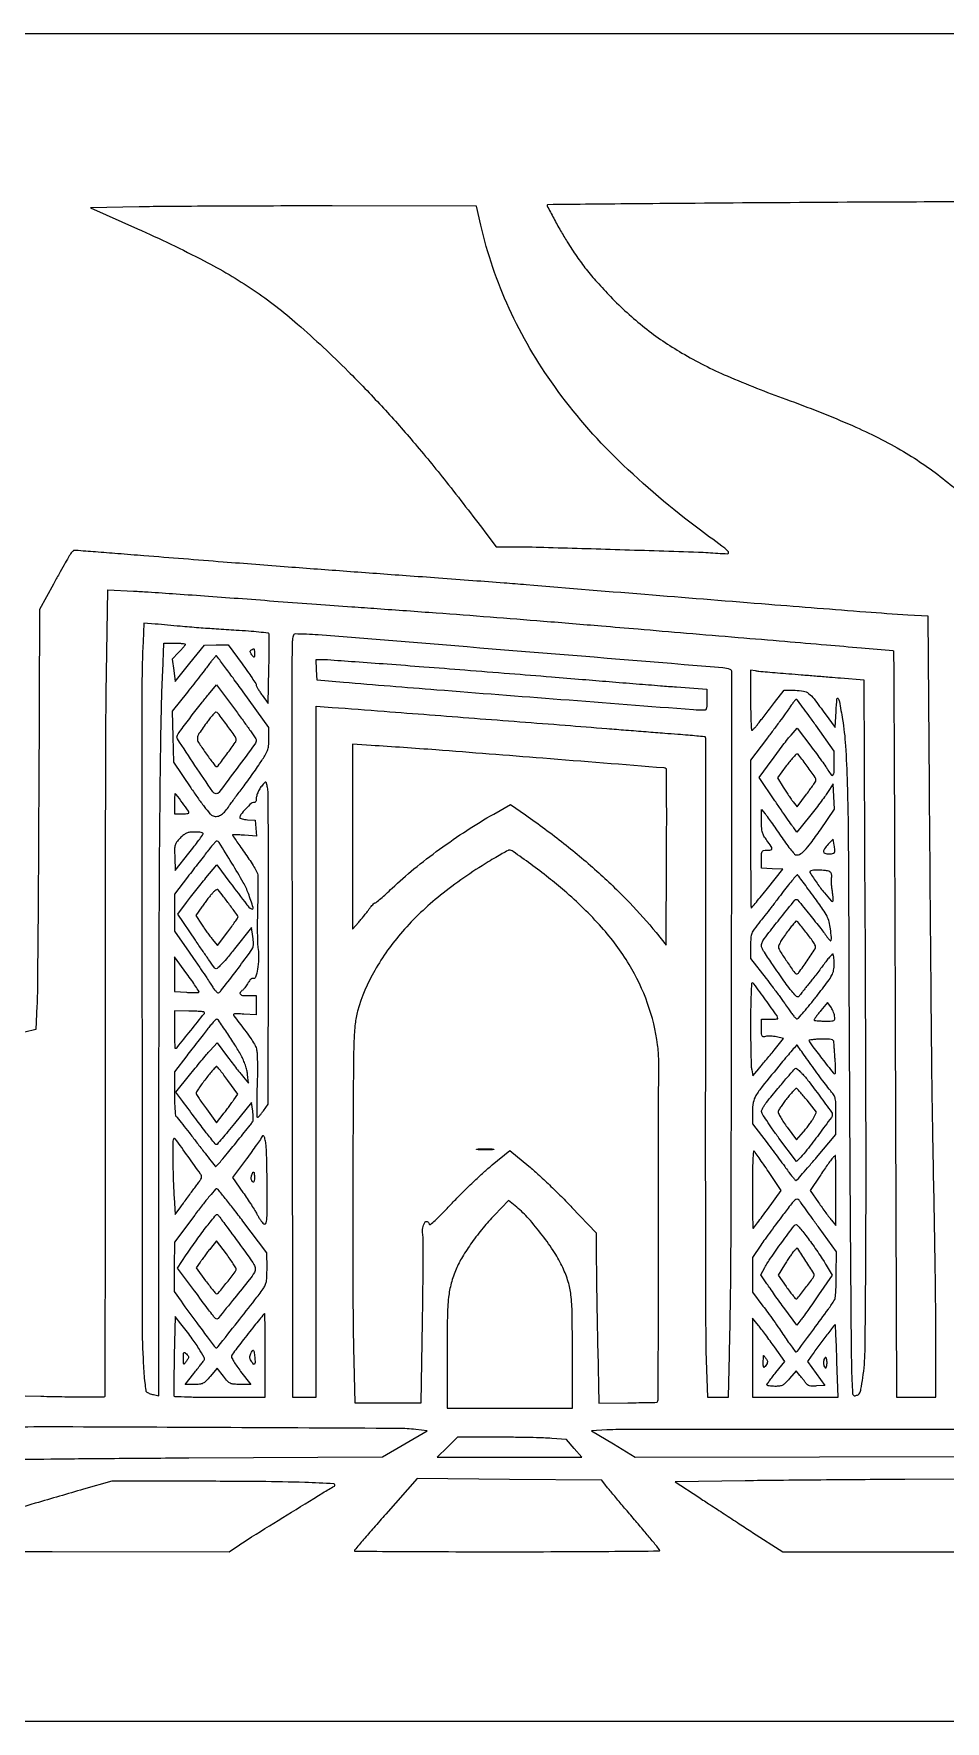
# Model space of a CAD drawing. Header units: millimetres. Extents: x 8 to 202, y 10 to 284.
# Drawn here: x 32.21 to 53.81, y 102 to 142 of the extents above; entities that cross this region are included whole.
import ezdxf

# ---------------------------------------------------------------- set-up
doc = ezdxf.new("R2010")
doc.units = ezdxf.units.MM
doc.layers.add('CUT', color=1, linetype='Continuous')
doc.layers.add('ENGRAVE', color=7, linetype='Continuous')

msp = doc.modelspace()

# ---------------------------------------------------------------- linework, layer by layer
at = {"layer": 'CUT'}
msp.add_lwpolyline([(7.5, 102), (77.5, 102), (77.5, 142), (7.5, 142)], close=True, dxfattribs=at)
at = {"layer": 'ENGRAVE'}
for points in [[(30.878, 109.736), (32.374, 109.704, 0.001436), (32.949, 109.693, 0.002343), (33.437, 109.688, 0.000306), (33.87, 109.686, 0.200178), (33.892, 109.695, 0.198347), (33.901, 109.717, 0.000012), (33.906, 111.935, 0.000462), (33.909, 114.385, 0.000278), (33.908, 117.291, -0.000387), (33.908, 120.336, -0.000455), (33.913, 123.221, -0.000399), (33.921, 125.658, -0.002825), (33.932, 126.841), (33.963, 128.818), (34.57, 128.789, -0.00451), (34.92, 128.769, -0.000786), (35.581, 128.724, -0.000854), (36.355, 128.669, -0.000766), (37.158, 128.61, 0.00029), (38.005, 128.546, 0.000237), (38.912, 128.479, 0.000239), (39.747, 128.418, 0.000627), (40.346, 128.375, -0.000755), (41.749, 128.274, -0.001), (43.026, 128.178, -0.001009), (44.293, 128.078, -0.000792), (45.666, 127.964, 0.000092), (46.531, 127.891, 0.00004), (47.681, 127.794, 0.00004), (48.903, 127.692, 0.000053), (50.013, 127.599, -0.000389), (50.995, 127.516, -0.000644), (51.824, 127.444, -0.000026), (52.573, 127.378, -0.176228), (52.584, 127.373, -0.197654), (52.589, 127.361, -0.000002), (52.602, 124.768, -0.000205), (52.614, 121.911, -0.000123), (52.627, 118.521), (52.658, 109.68), (53.125, 109.68), (53.592, 109.68), (53.592, 110.983, 0.00235), (53.589, 111.632, 0.000882), (53.578, 112.542, 0.000874), (53.563, 113.533, 0.001062), (53.546, 114.462, -0.001085), (53.516, 116.063, -0.001397), (53.495, 117.535, -0.000703), (53.475, 119.622, -0.000087), (53.438, 124.18), (53.407, 128.192), (52.929, 128.221, -0.003915), (51.929, 128.29, -0.000428), (49.631, 128.47, -0.000519), (46.876, 128.691, -0.000403), (43.878, 128.936, 0.001281), (43.358, 128.978, 0.000459), (42.617, 129.035, 0.000456), (41.804, 129.095, 0.00054), (41.035, 129.151, -0.000571), (39.63, 129.254, -0.00059), (38.241, 129.358, -0.000517), (36.7, 129.477, -0.000287), (34.82, 129.626, 0.000187), (34.201, 129.675, 0.0003), (33.674, 129.716, 0.000046), (33.206, 129.753, 0.019329), (33.173, 129.754, 0.155086), (33.154, 129.748, 0.03607), (33.127, 129.725, 0.033858), (33.098, 129.694, 0.027594), (33.071, 129.657, 0.012123), (33.032, 129.592, 0.000882), (32.93, 129.411, 0.001233), (32.809, 129.195, 0.000933), (32.677, 128.957), (32.343, 128.354), (32.327, 123.938, -0.000476), (32.319, 122.206, -0.000662), (32.308, 120.655, -0.000402), (32.296, 119.348, -0.008525), (32.286, 118.96), (32.261, 118.398), (31.738, 118.27)], [(54.406, 138.015, 0.000979), (51.488, 138.004, 0.000524), (47.885, 137.98, 0.00018), (46.546, 137.969, 0.000299), (45.417, 137.958, 0.000007), (44.394, 137.948, 0.132781), (44.384, 137.945, 0.398256), (44.377, 137.92, 0.001511), (44.533, 137.625, 0.007146), (44.695, 137.33, 0.009363), (44.853, 137.065, 0.012689), (45.078, 136.722, 0.016116), (45.303, 136.417, 0.015095), (45.56, 136.113, 0.009189), (45.88, 135.769, 0.033358), (46.688, 135.036, 0.035153), (47.572, 134.432, 0.03015), (48.645, 133.888, 0.015771), (50.038, 133.336, -0.015915), (51.614, 132.711, -0.030704), (52.823, 132.096, -0.035947), (53.814, 131.412, -0.034277), (54.714, 130.583, -0.055888)], [(7.799, 105.963, 0.000018), (16.731, 105.993, 0.000035), (25.605, 106.023, 0.092839)], [(31.276, 108.201, -0.000145), (32.612, 108.217, -0.000889), (34.12, 108.232, -0.000554), (35.888, 108.244), (40.475, 108.271), (41.005, 108.577), (41.534, 108.883), (41.263, 108.915, 0.027676), (40.854, 108.94, 0.000131), (36.614, 108.961, 0.000371), (32.641, 108.977, 0.008532), (31.505, 108.961, 0.004164)], [(57.957, 108.904, 0.000197), (53.42, 108.914, 0.000296), (50.612, 108.918, 0.000459), (48.186, 108.917, 0.000133), (46.076, 108.914, 0.014811), (45.795, 108.905), (45.429, 108.883), (45.946, 108.572), (46.463, 108.26), (50.835, 108.267), (55.208, 108.274)], [(30.765, 107.531, 0.000073), (28.529, 107.726, 0.000711)]]:
    msp.add_lwpolyline(points, format="xyb", dxfattribs=at)
for points in [[(34.711, 137.897), (33.555, 137.874), (34.666, 137.378, -0.014065), (36.245, 136.62, -0.029802), (37.412, 135.928, -0.030949), (38.461, 135.119, -0.016413), (39.66, 133.998, -0.009864), (40.451, 133.178, -0.010268), (41.197, 132.337, -0.009071), (41.984, 131.38, -0.005172), (42.902, 130.195), (43.172, 129.84), (43.568, 129.839, -0.006887), (44.298, 129.828, -0.000642), (46.099, 129.774, -0.000417), (47.961, 129.713, -0.012871), (48.423, 129.686, 0.020545), (48.653, 129.676, 0.619279), (48.673, 129.716, 0.070826), (48.586, 129.803, 0.001086), (48.014, 130.23, -0.032755), (46.066, 131.887, -0.044273), (44.556, 133.636, -0.048186), (43.475, 135.491, -0.052688), (42.807, 137.466), (42.706, 137.917), (39.286, 137.918, 0.000609), (37.892, 137.917, 0.000655), (36.531, 137.912, 0.000618), (35.363, 137.905, 0.003122)], [(34.799, 127.59, 0.012056), (34.774, 126.551, 0.000116), (34.775, 119.012, 0.000106), (34.779, 111.437, 0.013288), (34.805, 110.486, 0.005641), (34.821, 110.239, 0.008504), (34.841, 110.024, 0.004166), (34.863, 109.844, 0.166063), (34.88, 109.809, 0.079978), (34.904, 109.791, 0.022841), (34.947, 109.772, 0.022372), (34.997, 109.755, 0.022033), (35.049, 109.742), (35.177, 109.717), (35.177, 116.063, -0.000614), (35.182, 120.148, -0.001454), (35.198, 123.191, -0.001813), (35.225, 125.451, -0.00668), (35.266, 126.878), (35.295, 127.557), (35.548, 127.557, -0.011303), (35.645, 127.555, -0.018659), (35.727, 127.548, -0.013141), (35.791, 127.539, -0.364575), (35.802, 127.526, -0.164859), (35.795, 127.508, -0.008452), (35.755, 127.458, -0.012715), (35.705, 127.399, -0.008819), (35.644, 127.335), (35.487, 127.174), (35.526, 126.909), (35.565, 126.645), (35.909, 127.078), (36.254, 127.511), (36.534, 127.512), (36.814, 127.513), (37.148, 127.062, -0.004758), (37.276, 126.886, -0.007162), (37.383, 126.73, -0.003332), (37.472, 126.596, -0.145166), (37.482, 126.564, 0.119541), (37.488, 126.535, 0.011626), (37.523, 126.472, 0.014217), (37.568, 126.399, 0.010783), (37.622, 126.321), (37.762, 126.125), (37.783, 126.938, 0.002632), (37.79, 127.252, 0.004152), (37.792, 127.521, 0.001136), (37.791, 127.755, 0.155836), (37.783, 127.781, 0.213859), (37.76, 127.795, 0.001712), (37.546, 127.816, 0.005775), (37.298, 127.838, 0.003633), (37.007, 127.857, -0.001765), (36.533, 127.888, -0.00275), (36.125, 127.917, -0.002415), (35.681, 127.954, -0.001017), (35.085, 128.008), (34.821, 128.032)], [(38.337, 127.568, 0.00699), (38.329, 127.109, 0.00067), (38.327, 125.992, 0.000333), (38.328, 123.953, 0.000024), (38.334, 118.306), (38.343, 109.68), (38.623, 109.68), (38.903, 109.68), (38.903, 117.87), (38.903, 126.06), (39.28, 126.033, -0.000652), (40.513, 125.94, -0.000138), (42.659, 125.775, -0.00012), (44.805, 125.61, -0.000956), (45.795, 125.531, 0.000346), (46.245, 125.495, 0.000287), (46.724, 125.457, 0.00029), (47.163, 125.423, 0.000781), (47.475, 125.399, -0.002693), (47.716, 125.38, -0.004269), (47.922, 125.36, -0.001122), (48.101, 125.342, -0.170026), (48.12, 125.333, -0.199914), (48.128, 125.313, -0.000011), (48.13, 123.279, -0.000443), (48.131, 121.033, -0.000267), (48.128, 118.369, 0.000414), (48.126, 115.645, 0.000577), (48.129, 113.208, 0.000347), (48.135, 111.155, 0.007536), (48.146, 110.552), (48.176, 109.68), (48.424, 109.68), (48.672, 109.68), (48.698, 110.682, 0.005603), (48.735, 113.31, 0.000548), (48.749, 119.656, 0.000018), (48.756, 126.873, 0.315792), (48.714, 126.933, 0.066804), (48.543, 126.97, 0.000043), (43.663, 127.368, 0.000137), (38.951, 127.75, 0.020174), (38.403, 127.772, 0.219343), (38.376, 127.76, 0.098272), (38.356, 127.724, 0.054143), (38.343, 127.662, 0.016986)], [(36.362, 127.051, -0.003782), (36.28, 126.944, -0.001012), (36.149, 126.775, -0.001025), (36, 126.584, -0.001059), (35.851, 126.396), (35.492, 125.942), (35.508, 125.338), (35.525, 124.735), (35.932, 124.126, 0.007286), (36.096, 123.889, 0.01002), (36.25, 123.681, 0.007049), (36.384, 123.513, 0.109226), (36.442, 123.468, 0.127831), (36.536, 123.449, 0.107662), (36.634, 123.477, 0.083625), (36.731, 123.552, 0.047039), (36.822, 123.67, -0.01438), (36.863, 123.732, -0.003734), (36.934, 123.829, -0.003794), (37.015, 123.939, -0.003864), (37.098, 124.047, 0.006817), (37.193, 124.171, 0.003201), (37.312, 124.335, 0.003171), (37.435, 124.508, 0.004452), (37.542, 124.664, 0.007803), (37.687, 124.887, 0.048368), (37.748, 125.009, 0.068355), (37.775, 125.122, 0.024418), (37.782, 125.288), (37.782, 125.554), (37.169, 126.404, 0.001603), (36.932, 126.73, 0.002628), (36.729, 127.004, 0.000334), (36.548, 127.247, 0.246166), (36.534, 127.254, 0.205238), (36.521, 127.247, 0.004542), (36.474, 127.194, 0.009555), (36.421, 127.128, 0.00622)], [(37.438, 127.312, -0.00595), (37.438, 127.237, -0.270322), (37.43, 127.224, -0.364044), (37.417, 127.227, -0.008462), (37.378, 127.279, -0.029631), (37.351, 127.321, -0.105317), (37.341, 127.351, -0.166893), (37.347, 127.375, -0.1094), (37.367, 127.394, -0.021062), (37.413, 127.421, -0.347764), (37.429, 127.418, -0.174076), (37.437, 127.398, -0.006264)], [(41.457, 126.996, -0.000383), (42.429, 126.92, -0.000295), (43.488, 126.836, -0.000298), (44.479, 126.757, -0.000713), (45.214, 126.696, 0.000475), (45.844, 126.644, 0.00044), (46.491, 126.592, 0.000439), (47.066, 126.546, 0.001476), (47.443, 126.517), (48.165, 126.465), (48.165, 126.214, -0.013024), (48.162, 126.1, -0.039809), (48.152, 126.024, -0.066614), (48.135, 125.978, -0.280188), (48.111, 125.963, -0.019333), (47.842, 125.973, -0.000071), (44.703, 126.215, -0.000437), (41.761, 126.444, -0.001007), (39.549, 126.622), (38.925, 126.674), (38.912, 126.922), (38.899, 127.169), (39.054, 127.169, -0.017712), (39.169, 127.165, -0.000282), (39.824, 127.118, -0.000743), (40.584, 127.062, -0.000492)], [(49.198, 126.203, 0.00424), (49.201, 125.93, 0.007087), (49.208, 125.7, 0.002012), (49.218, 125.503, 0.413357), (49.231, 125.491, 0.184471), (49.249, 125.499, 0.010161), (49.294, 125.545, 0.014637), (49.346, 125.604, 0.010092), (49.401, 125.674, -0.001271), (49.47, 125.764, -0.000492), (49.566, 125.887, -0.000487), (49.669, 126.022, -0.000603), (49.766, 126.146), (49.993, 126.437), (50.256, 126.437, -0.044686), (50.45, 126.42, -0.122245), (50.575, 126.363, -0.063346), (50.702, 126.234, -0.006028), (50.968, 125.878), (51.202, 125.556), (51.224, 125.943, -0.006234), (51.245, 126.237, -0.682296), (51.272, 126.245, -0.123574), (51.305, 126.171, -0.002281), (51.377, 125.748, -0.02463), (51.448, 125.119, -0.009165), (51.489, 124.231, -0.005186), (51.514, 122.859, -0.001011), (51.526, 120.385, 0.000333), (51.532, 118.789, 0.000191), (51.542, 116.864, 0.000191), (51.552, 114.928, 0.000317), (51.563, 113.298, 0.000312), (51.582, 110.921, 0.005706), (51.597, 110.165, 0.009608), (51.617, 109.762, 0.444147), (51.675, 109.716, 0.075168), (51.749, 109.741, 0.175502), (51.788, 109.783, 0.059194), (51.814, 109.869, 0.00333), (51.859, 110.144, 0.035826), (51.911, 110.772, 0.001606), (51.93, 112.943, 0.001967), (51.935, 116.058, 0.000546), (51.917, 120.945), (51.891, 126.674), (51.331, 126.722, 0.000881), (51.069, 126.744, 0.000449), (50.739, 126.771, 0.000446), (50.4, 126.799, 0.00067), (50.103, 126.822, -0.00183), (49.839, 126.843, -0.00238), (49.597, 126.864, -0.001777), (49.394, 126.884, -0.021642), (49.317, 126.895), (49.198, 126.918)], [(37.482, 125.26, -0.159401), (37.45, 125.163, -0.001749), (37.029, 124.593, -0.001293), (36.598, 124.017, -0.242996), (36.534, 123.986, -0.241939), (36.45, 124.031, -0.002091), (36.031, 124.657, -0.00191), (35.616, 125.289, -0.285538), (35.614, 125.372, -0.027558), (35.694, 125.492, -0.00195), (35.936, 125.812, -0.002969), (36.182, 126.13, -0.00924), (36.353, 126.34), (36.544, 126.565), (37.013, 125.933, -0.002843), (37.192, 125.688, -0.004458), (37.344, 125.475, -0.001327), (37.473, 125.288, -0.152038)], [(50.103, 125.998, -0.007721), (50.021, 125.881, -0.002054), (49.886, 125.696, -0.002082), (49.731, 125.486, -0.002144), (49.575, 125.28), (49.198, 124.785), (49.198, 123.019, 0.000945), (49.2, 122.343, 0.0016), (49.204, 121.777, 0.000147), (49.209, 121.274, 0.665838), (49.216, 121.271, 0.024047), (49.229, 121.286, 0.000163), (49.336, 121.417, 0.000641), (49.458, 121.567, 0.000409), (49.6, 121.742), (49.966, 122.194), (49.711, 122.207), (49.457, 122.219), (49.457, 122.433, -0.009918), (49.46, 122.569, -0.126923), (49.474, 122.618, -0.221629), (49.508, 122.64, -0.03845), (49.586, 122.646, 0.041292), (49.681, 122.654, 0.368104), (49.706, 122.684, 0.152654), (49.688, 122.738, 0.009168), (49.585, 122.88, -0.028163), (49.516, 122.983, -0.0654), (49.479, 123.069, -0.054495), (49.462, 123.17, -0.014878), (49.458, 123.332), (49.459, 123.615), (49.545, 123.508, -0.01263), (49.594, 123.443, -0.001888), (49.689, 123.309, -0.002122), (49.801, 123.15, -0.001828), (49.916, 122.982, 0.006771), (50.03, 122.82, 0.009674), (50.136, 122.68, 0.006068), (50.228, 122.566, 0.129394), (50.262, 122.541, 0.224351), (50.357, 122.548, 0.067869), (50.473, 122.637, 0.036916), (50.627, 122.817, 0.009125), (50.852, 123.133), (51.184, 123.62), (51.171, 123.919), (51.158, 124.218), (51.025, 124.016, -0.011883), (50.954, 123.913, -0.003811), (50.843, 123.765, -0.0038), (50.718, 123.601, -0.004241), (50.594, 123.445), (50.297, 123.077), (50.222, 123.174, -0.012546), (50.175, 123.238, -0.001074), (50.06, 123.403, -0.001419), (49.923, 123.602, -0.001099), (49.775, 123.819), (49.404, 124.367), (49.708, 124.788, -0.00326), (49.835, 124.962, -0.003194), (49.965, 125.135, -0.003144), (50.082, 125.285, -0.012058), (50.157, 125.376), (50.301, 125.543), (50.628, 125.112, -0.002974), (50.758, 124.937, -0.003395), (50.882, 124.767, -0.003074), (50.984, 124.623, -0.01914), (51.033, 124.546, 0.028158), (51.11, 124.431, 0.466084), (51.151, 124.429, 0.179981), (51.176, 124.49, 0.009635), (51.18, 124.703), (51.18, 124.994), (50.745, 125.608, 0.002827), (50.576, 125.843, 0.004564), (50.429, 126.041, 0.001022), (50.299, 126.213, 0.234987), (50.282, 126.221, 0.219799), (50.265, 126.214, 0.006793), (50.218, 126.156, 0.012156), (50.163, 126.084, 0.007977)], [(36.327, 125.694, 0.007724), (36.125, 125.411, 0.135995), (36.088, 125.305, 0.159823), (36.115, 125.202, 0.011781), (36.28, 124.958, 0.004386), (36.37, 124.832, 0.006919), (36.451, 124.726, 0.002398), (36.522, 124.636, 0.217252), (36.536, 124.629, 0.246803), (36.58, 124.649, 0.002563), (36.787, 124.927, 0.003477), (36.986, 125.201, 0.156749), (37.008, 125.268, 0.156162), (36.984, 125.341, 0.004191), (36.784, 125.617, 0.003198), (36.575, 125.895, 0.234565), (36.526, 125.92, 0.207548), (36.507, 125.912, 0.007731), (36.454, 125.854, 0.012876), (36.393, 125.781, 0.008572)], [(39.766, 122.965), (39.768, 120.772), (39.917, 120.945, 0.006717), (39.981, 121.021, 0.004855), (40.051, 121.107, 0.004904), (40.116, 121.191, 0.010628), (40.163, 121.257, -0.016669), (40.203, 121.31, -0.022801), (40.243, 121.355, -0.020613), (40.278, 121.389, -0.181177), (40.297, 121.397, 0.174439), (40.322, 121.406, 0.002961), (40.432, 121.499, 0.007184), (40.559, 121.612, 0.00467), (40.703, 121.746, -0.018387), (41.221, 122.202, -0.013412), (41.828, 122.67, -0.013171), (42.474, 123.116, -0.015292), (43.112, 123.505), (43.509, 123.731), (43.866, 123.482, -0.014551), (44.774, 122.807, -0.016437), (45.604, 122.107, -0.017409), (46.338, 121.397, -0.022428), (46.958, 120.693), (47.195, 120.398), (47.207, 122.477, 0.000801), (47.21, 123.275, 0.001318), (47.209, 123.95, 0.000099), (47.207, 124.555, 0.198006), (47.2, 124.573, 0.178287), (47.149, 124.597, 0.000036), (44.274, 124.826, 0.000828), (41.739, 125.024, 0.003426), (40.206, 125.13), (39.765, 125.158)], [(50.046, 124.644), (49.838, 124.363), (49.974, 124.14, 0.006667), (50.033, 124.046, 0.005506), (50.098, 123.947, 0.005564), (50.161, 123.857, 0.014798), (50.208, 123.795), (50.305, 123.673), (50.527, 123.973, 0.004552), (50.612, 124.09, 0.006883), (50.684, 124.193, 0.003087), (50.743, 124.282, 0.145984), (50.749, 124.303, 0.153879), (50.727, 124.373, 0.004218), (50.539, 124.637, 0.003147), (50.343, 124.903, 0.239406), (50.297, 124.926, 0.202449), (50.272, 124.915, 0.008657), (50.205, 124.843, 0.013648), (50.129, 124.752, 0.009175)], [(37.648, 124.212, 0.033077), (37.579, 124.122, 0.037745), (37.527, 124.027, 0.041256), (37.493, 123.935, 0.067631), (37.482, 123.853, -0.055611), (37.477, 123.817, -0.109144), (37.465, 123.791, -0.146144), (37.446, 123.777, -0.135837), (37.421, 123.775, 0.247503), (37.363, 123.758, 0.016221), (37.236, 123.629, 0.018665), (37.119, 123.492, 0.168451), (37.094, 123.418, 0.310802), (37.104, 123.404, 0.027364), (37.148, 123.39, 0.028243), (37.207, 123.378, 0.017715), (37.277, 123.37), (37.46, 123.357), (37.474, 123.168), (37.487, 122.979), (37.204, 123.001, 0.006153), (37.096, 123.009, 0.010314), (37.005, 123.012, 0.004227), (36.928, 123.012, 0.413431), (36.922, 123.005, 0.150537), (36.926, 122.992, 0.00078), (37.004, 122.877, 0.00337), (37.094, 122.747, 0.002119), (37.202, 122.596, -0.007957), (37.311, 122.438, -0.009801), (37.408, 122.288, -0.008398), (37.484, 122.159, -0.068158), (37.51, 122.096, -0.056407), (37.52, 122.022, -0.003795), (37.523, 121.808, -0.005417), (37.521, 121.553, -0.00403), (37.514, 121.271, 0.005367), (37.508, 120.979, 0.005624), (37.508, 120.691, 0.005411), (37.514, 120.442, 0.024785), (37.526, 120.298, -0.039842), (37.538, 120.066, -0.035611), (37.514, 119.826, -0.035014), (37.468, 119.636, -0.431014), (37.407, 119.607, 0.200255), (37.382, 119.606, 0.07061), (37.351, 119.586, 0.056352), (37.319, 119.552, 0.040584), (37.291, 119.508, -0.021712), (37.262, 119.458, -0.017565), (37.227, 119.406, -0.017912), (37.192, 119.361, -0.04305), (37.161, 119.332, 0.059603), (37.103, 119.271, 0.366501), (37.106, 119.231, 0.181495), (37.158, 119.206, 0.021849), (37.288, 119.2), (37.482, 119.2), (37.482, 118.972), (37.482, 118.744), (37.192, 118.762, 0.005727), (37.033, 118.77, 0.051971), (36.964, 118.766, 0.272047), (36.944, 118.749, 0.256747), (36.948, 118.721, -0.002837), (37.205, 118.389, -0.012198), (37.352, 118.187, -0.020002), (37.441, 118.046, -0.058717), (37.486, 117.942, -0.060366), (37.502, 117.846, -0.007356), (37.509, 117.633, -0.008133), (37.51, 117.367, -0.005176), (37.502, 117.057, 0.004392), (37.495, 116.772, 0.007338), (37.494, 116.532, 0.002154), (37.498, 116.327, 0.410556), (37.511, 116.314, 0.193426), (37.53, 116.322, 0.016288), (37.568, 116.361, 0.019771), (37.61, 116.412, 0.013953), (37.654, 116.473), (37.762, 116.631), (37.773, 120.299, 0.000867), (37.775, 121.717, 0.001354), (37.771, 122.938, 0.000355), (37.764, 124.004, 0.04946), (37.751, 124.13, 0.007489), (37.728, 124.231, 0.167244), (37.712, 124.256, 0.368824), (37.691, 124.256, 0.028095)], [(35.543, 123.745), (35.543, 123.508), (35.715, 123.508, 0.014472), (35.781, 123.51, 0.023735), (35.837, 123.515, 0.02039), (35.879, 123.524, 0.347125), (35.888, 123.534, 0.156394), (35.875, 123.575, 0.002584), (35.733, 123.77, 0.001927), (35.588, 123.968, 0.237364), (35.561, 123.982, 0.386082), (35.554, 123.975, 0.005428), (35.548, 123.912, 0.011749), (35.544, 123.835, 0.007072)], [(36.34, 122.637, 0.00109), (36.253, 122.525, 0.000372), (36.127, 122.362, 0.00037), (35.988, 122.181, 0.000427), (35.855, 122.009), (35.543, 121.601), (35.543, 121.163), (35.543, 120.725), (35.891, 120.232, -0.002851), (36.035, 120.025, -0.002647), (36.181, 119.811, -0.002639), (36.308, 119.62, -0.008913), (36.388, 119.493, 0.017031), (36.451, 119.397, 0.029709), (36.51, 119.323, 0.03125), (36.56, 119.274, 0.286113), (36.59, 119.269, 0.128957), (36.643, 119.31, 0.000962), (36.981, 119.752, 0.002806), (37.292, 120.164, 0.032685), (37.402, 120.333, 0.10785), (37.412, 120.368, 0.019181), (37.415, 120.436, 0.019956), (37.412, 120.517, 0.016823), (37.403, 120.603), (37.372, 120.815), (36.968, 120.309, -0.005372), (36.774, 120.071, -0.02044), (36.645, 119.928, -0.026607), (36.554, 119.846, -0.359405), (36.513, 119.846, -0.063828), (36.48, 119.881, -0.001616), (36.353, 120.059, -0.003431), (36.206, 120.27, -0.002331), (36.041, 120.511), (35.621, 121.134), (35.827, 121.405, -0.003219), (35.925, 121.532, -0.001652), (36.048, 121.689, -0.001642), (36.177, 121.85, -0.002476), (36.289, 121.989), (36.545, 122.301), (36.86, 121.881, 0.002583), (37.259, 121.356, 0.094901), (37.371, 121.256, 0.687297), (37.409, 121.286, 0.012823), (37.296, 121.621, 0.041846), (37.176, 121.879, 0.007421), (36.906, 122.338, 0.002355), (36.604, 122.827, 0.276442), (36.54, 122.86, 0.189659), (36.524, 122.852, 0.00567), (36.47, 122.794, 0.010539), (36.408, 122.722, 0.006995)], [(35.679, 122.933, 0.027829), (35.596, 122.838, 0.096934), (35.56, 122.766, 0.068796), (35.548, 122.673, 0.00958), (35.552, 122.478), (35.565, 122.167), (35.887, 122.578, 0.002775), (36.012, 122.739, 0.004098), (36.12, 122.881, 0.001921), (36.21, 123.004, 0.077299), (36.225, 123.033, 0.381018), (36.217, 123.051, 0.054116), (36.177, 123.065, 0.037546), (36.113, 123.074, 0.017512), (36.029, 123.077, 0.024118), (35.909, 123.071, 0.073625), (35.831, 123.052, 0.075972), (35.763, 123.011, 0.026829)], [(51.04, 122.787, 0.027427), (50.949, 122.681, 0.173886), (50.928, 122.614, 0.31994), (50.959, 122.573, 0.074133), (51.048, 122.56, 0.038186), (51.142, 122.567, 0.214424), (51.184, 122.594, 0.165162), (51.197, 122.648, 0.021069), (51.182, 122.768), (51.158, 122.911)], [(42.981, 122.37, 0.032377), (41.847, 121.578, 0.044325), (40.948, 120.717, 0.049436), (40.292, 119.799, 0.061631), (39.886, 118.834, 0.042104), (39.827, 118.531, 0.018707), (39.799, 118.126, 0.006377), (39.785, 117.398, 0.000431), (39.773, 115.323, 0.001019), (39.769, 114.015, 0.001011), (39.771, 112.704, 0.000991), (39.777, 111.557, 0.003942), (39.788, 110.854), (39.818, 109.551), (40.604, 109.551), (41.391, 109.551), (41.423, 111.469, 0.001347), (41.434, 112.216, 0.001998), (41.439, 112.87, 0.000877), (41.439, 113.429, 0.040184), (41.43, 113.543, -0.077866), (41.429, 113.695, -0.101475), (41.477, 113.825, -0.367463), (41.535, 113.844, -0.251279), (41.581, 113.787, 0.560154), (41.609, 113.777, 0.017598), (41.722, 113.872, 0.015436), (41.885, 114.03, 0.00464), (42.124, 114.279, -0.00772), (42.358, 114.52, -0.005786), (42.622, 114.778, -0.005851), (42.876, 115.015, -0.013319), (43.075, 115.186), (43.496, 115.531), (43.946, 115.154, -0.01148), (44.159, 114.968, -0.005068), (44.432, 114.712, -0.005012), (44.715, 114.435, -0.006718), (44.966, 114.178), (45.537, 113.578), (45.543, 112.825, 0.001439), (45.547, 112.449, 0.000538), (45.555, 111.921, 0.000533), (45.565, 111.346, 0.000646), (45.575, 110.807), (45.602, 109.542), (46.289, 109.548, 0.001188), (46.553, 109.552, 0.001948), (46.777, 109.555, 0.000204), (46.977, 109.56, 0.212343), (46.984, 109.564, 0.179371), (47.011, 109.634, 0.000031), (47.016, 113.718, 0.00015), (47.021, 117.665, 0.033475), (46.996, 118.037, 0.052566), (46.758, 119.016, 0.050416), (46.32, 119.939, 0.046204), (45.666, 120.822, 0.032898), (44.786, 121.685, 0.010888), (44.411, 121.994, 0.00822), (43.987, 122.316, 0.003228), (43.574, 122.615, 0.156405), (43.478, 122.646, 0.125336), (43.45, 122.639, 0.002337), (43.315, 122.565, 0.005573), (43.159, 122.476, 0.00368)], [(49.974, 121.668, -0.002304), (49.837, 121.486, -0.001735), (49.684, 121.286, -0.001754), (49.539, 121.1, -0.00405), (49.429, 120.961, 0.009414), (49.284, 120.775, 0.066696), (49.228, 120.675, 0.078565), (49.204, 120.57, 0.015653), (49.198, 120.378), (49.198, 120.08), (49.566, 119.607, -0.003813), (49.718, 119.409, -0.003481), (49.873, 119.201, -0.003481), (50.008, 119.014, -0.011301), (50.094, 118.887, 0.015453), (50.159, 118.793, 0.023141), (50.222, 118.715, 0.019765), (50.277, 118.658, 0.250383), (50.305, 118.65, 0.159616), (50.336, 118.669, 0.003032), (50.462, 118.814, 0.007046), (50.606, 118.987, 0.00462), (50.768, 119.191, 0.003532), (51.032, 119.535, 0.038293), (51.126, 119.682, 0.081515), (51.167, 119.8, 0.042314), (51.18, 119.955, 0.0129), (51.178, 120.046, 0.021466), (51.171, 120.121, 0.017116), (51.16, 120.179, 0.370267), (51.148, 120.189, 0.199276), (51.129, 120.18, 0.005782), (51.068, 120.111, 0.010814), (50.998, 120.025, 0.007139), (50.922, 119.924, -0.003052), (50.837, 119.811, -0.002318), (50.743, 119.688, -0.002343), (50.653, 119.573, -0.005472), (50.585, 119.488, 0.002872), (50.526, 119.415, 0.002624), (50.466, 119.34, 0.002623), (50.412, 119.271, 0.008548), (50.378, 119.225, -0.044395), (50.335, 119.175, -0.292116), (50.304, 119.169, -0.122917), (50.268, 119.194, -0.006722), (50.176, 119.302, -0.013415), (50.104, 119.395, -0.003188), (49.988, 119.554, -0.003277), (49.857, 119.739, -0.00323), (49.728, 119.926, -0.0031), (49.525, 120.228, -0.047675), (49.466, 120.339, -0.146811), (49.458, 120.414, -0.097266), (49.491, 120.495, -0.021534), (49.632, 120.693, -0.003559), (49.922, 121.059, -0.00069), (50.247, 121.462, -0.208291), (50.283, 121.481, -0.243084), (50.314, 121.468, -0.000696), (50.602, 121.115, -0.004294), (50.863, 120.79, -0.013892), (51.028, 120.568, 0.050759), (51.082, 120.505, 0.55633), (51.108, 120.512, 0.098685), (51.115, 120.58, 0.00616), (51.093, 120.781, 0.032957), (51.061, 120.949, 0.055773), (51.01, 121.083, 0.033518), (50.915, 121.242, 0.005453), (50.705, 121.535, 0.000623), (50.566, 121.724, 0.000931), (50.445, 121.889, 0.000382), (50.34, 122.03, 0.020204), (50.319, 122.056, 0.442127), (50.297, 122.056, 0.007357), (50.205, 121.956, 0.013547), (50.097, 121.827, 0.007942)], [(50.605, 122.118, 0.015272), (50.773, 121.864, 0.017878), (50.948, 121.633, 0.010491), (51.108, 121.445, 0.438309), (51.155, 121.445, 0.209251), (51.16, 121.459, 0.005856), (51.155, 121.526, 0.011045), (51.147, 121.606, 0.007251), (51.133, 121.698, -0.014291), (51.121, 121.795, -0.015594), (51.114, 121.89, -0.015196), (51.113, 121.97, -0.071104), (51.121, 122.016, 0.16607), (51.119, 122.086, 0.193752), (51.074, 122.136, 0.090817), (50.974, 122.164, 0.021746), (50.801, 122.172, 0.010487), (50.689, 122.17, 0.056693), (50.629, 122.16, 0.186051), (50.605, 122.143, 0.287966)], [(36.441, 121.623, 0.014246), (36.39, 121.564, 0.005825), (36.322, 121.48, 0.005757), (36.253, 121.388, 0.007328), (36.19, 121.302), (36.048, 121.1), (36.184, 120.893, 0.007524), (36.244, 120.803, 0.0053), (36.315, 120.704, 0.00535), (36.385, 120.61, 0.011189), (36.442, 120.539), (36.564, 120.392), (36.808, 120.715, 0.004082), (36.901, 120.841, 0.006242), (36.979, 120.952, 0.002536), (37.045, 121.048, 0.14954), (37.051, 121.068, 0.15925), (37.041, 121.097, 0.000963), (36.873, 121.326, 0.004487), (36.71, 121.543, 0.009266), (36.577, 121.71, 0.319181), (36.56, 121.714, 0.052199), (36.526, 121.698, 0.041195), (36.485, 121.667, 0.024581)], [(50.046, 120.681, 0.012702), (49.957, 120.555, 0.027979), (49.898, 120.453, 0.034367), (49.864, 120.375, 0.174252), (49.864, 120.328, 0.055501), (49.92, 120.217, 0.006291), (50.075, 119.984, 0.002412), (50.246, 119.738, 0.235274), (50.282, 119.718, 0.251321), (50.344, 119.748, 0.005592), (50.539, 120.027, 0.005723), (50.728, 120.31, 0.240312), (50.735, 120.381, 0.067482), (50.682, 120.478, 0.005755), (50.509, 120.707, 0.002391), (50.321, 120.948, 0.24545), (50.283, 120.964, 0.201614), (50.265, 120.956, 0.004288), (50.201, 120.88, 0.00921), (50.128, 120.789, 0.005994)], [(35.543, 119.707), (35.543, 119.294), (35.827, 119.279, 0.007285), (35.937, 119.275, 0.011377), (36.032, 119.275, 0.005669), (36.111, 119.278, 0.250882), (36.124, 119.286, 0.287278), (36.124, 119.302, 0.002099), (36.046, 119.421, 0.006968), (35.953, 119.557, 0.004307), (35.84, 119.714), (35.543, 120.12)], [(49.198, 118.538, 0.00261), (49.2, 118.159, 0.003564), (49.206, 117.817, 0.002345), (49.215, 117.531, 0.040853), (49.226, 117.438), (49.253, 117.302), (49.392, 117.465, 0.003563), (49.461, 117.547, 0.001333), (49.556, 117.662, 0.001321), (49.659, 117.788, 0.001602), (49.755, 117.907), (49.979, 118.187), (49.815, 118.221, 0.022492), (49.745, 118.233, 0.019249), (49.671, 118.239, 0.019686), (49.602, 118.239, 0.051113), (49.554, 118.232, -0.06867), (49.499, 118.226, -0.274919), (49.471, 118.243, -0.108894), (49.459, 118.291, -0.008363), (49.457, 118.424), (49.457, 118.64), (49.651, 118.64, 0.008273), (49.725, 118.641, 0.013723), (49.788, 118.645, 0.007334), (49.839, 118.65, 0.380255), (49.845, 118.657, 0.15524), (49.825, 118.718, 0.001515), (49.555, 119.097, 0.001101), (49.278, 119.482, 0.240558), (49.239, 119.502, 0.399264), (49.221, 119.485, 0.002299), (49.21, 119.235, 0.007101), (49.201, 118.929, 0.003428)], [(35.543, 118.395, 0.003843), (35.544, 118.224, 0.006403), (35.548, 118.081, 0.001642), (35.554, 117.958, 0.400353), (35.561, 117.951, 0.225779), (35.605, 117.972, 0.001066), (35.929, 118.371, 0.000841), (36.253, 118.776, 0.382221), (36.252, 118.807, 0.175674), (36.232, 118.816, 0.004394), (36.135, 118.824, 0.008927), (36.019, 118.831, 0.005902), (35.886, 118.834), (35.543, 118.838)], [(50.864, 118.845, 0.006616), (50.803, 118.769, 0.009699), (50.752, 118.701, 0.005578), (50.712, 118.643, 0.150855), (50.706, 118.625, 0.369268), (50.716, 118.614, 0.011317), (50.78, 118.605, 0.017229), (50.861, 118.599, 0.01042), (50.957, 118.597, 0.006286), (51.123, 118.599, 0.112787), (51.174, 118.612, 0.269733), (51.194, 118.644, 0.047104), (51.191, 118.717, 0.039953), (51.178, 118.77, 0.023839), (51.156, 118.831, 0.023773), (51.128, 118.89, 0.037613), (51.097, 118.937), (51.021, 119.037)], [(36.318, 118.394, 0.001132), (36.224, 118.273, 0.000464), (36.096, 118.109, 0.000459), (35.959, 117.932, 0.000588), (35.834, 117.769), (35.543, 117.391), (35.543, 116.876, 0.007293), (35.546, 116.677, 0.01128), (35.555, 116.506, 0.005757), (35.567, 116.363, 0.234119), (35.583, 116.337, -0.086029), (35.609, 116.314, -0.001213), (35.74, 116.149, -0.003338), (35.891, 115.956, -0.002188), (36.062, 115.732, 0.001975), (36.232, 115.509, 0.003216), (36.378, 115.321, 0.000521), (36.508, 115.157, 0.229126), (36.52, 115.151, 0.194414), (36.532, 115.155, 0.006521), (36.568, 115.191, 0.011484), (36.609, 115.235, 0.007651), (36.655, 115.288, 0.004477), (36.8, 115.463, 0.000833), (37.062, 115.787, 0.00039), (37.338, 116.129, 0.015492), (37.396, 116.206, 0.132212), (37.406, 116.235, 0.018159), (37.41, 116.298, 0.019809), (37.408, 116.375, 0.015578), (37.4, 116.458), (37.374, 116.667), (36.966, 116.168, -0.001683), (36.809, 115.976, -0.002745), (36.674, 115.815, -0.000392), (36.553, 115.672, -0.220244), (36.543, 115.668, -0.229173), (36.508, 115.685, -0.001613), (36.299, 115.951, -0.005379), (36.05, 116.276, -0.002723), (35.745, 116.69), (35.58, 116.915), (35.901, 117.315, -0.002474), (36.036, 117.481, -0.00228), (36.177, 117.651, -0.002275), (36.304, 117.801, -0.007556), (36.389, 117.898), (36.555, 118.081), (36.805, 117.747, 0.002529), (36.91, 117.608, 0.00241), (37.018, 117.468, 0.002389), (37.114, 117.346, 0.008575), (37.177, 117.269), (37.299, 117.126), (37.278, 117.334, 0.037651), (37.261, 117.431, 0.019167), (37.225, 117.55, 0.018811), (37.178, 117.672, 0.0249), (37.126, 117.778, 0.014153), (36.976, 118.034, 0.008574), (36.784, 118.328, 0.002503), (36.585, 118.618, 0.246217), (36.543, 118.64, 0.204342), (36.524, 118.632, 0.006104), (36.464, 118.568, 0.011227), (36.394, 118.488, 0.007406)], [(49.924, 117.596, 0.002656), (49.474, 117.044, 0.035913), (49.325, 116.831, 0.08721), (49.263, 116.665, 0.047867), (49.243, 116.448), (49.244, 116.163), (49.588, 115.711, -0.001201), (49.731, 115.521, -0.001104), (49.878, 115.325, -0.001102), (50.008, 115.15, -0.003643), (50.093, 115.034, 0.008942), (50.156, 114.949, 0.014207), (50.214, 114.878, 0.008064), (50.264, 114.823, 0.297641), (50.28, 114.819, 0.12834), (50.297, 114.83, 0.000677), (50.433, 114.983, 0.00293), (50.586, 115.159, 0.001847), (50.764, 115.366), (51.222, 115.905), (51.223, 116.355, 0.005334), (51.22, 116.625, 0.040165), (51.207, 116.752, 0.08098), (51.177, 116.836, 0.061986), (51.12, 116.915, -0.023318), (51.061, 116.984, -0.003058), (50.944, 117.138, -0.003549), (50.807, 117.322, -0.002965), (50.664, 117.52, 0.000309), (50.527, 117.711, 0.000497), (50.411, 117.873, 0.000077), (50.307, 118.017, 0.031672), (50.299, 118.027, 0.444097), (50.291, 118.027, 0.000721), (50.185, 117.905, 0.004215), (50.065, 117.765, 0.002514)], [(50.584, 118.132, 0.063361), (50.643, 118.03, 0.00287), (50.891, 117.707, 0.001061), (51.158, 117.366, 0.226051), (51.194, 117.348, 0.390716), (51.208, 117.36, 0.014262), (51.213, 117.433, 0.019378), (51.213, 117.527, 0.011527), (51.206, 117.638, -0.002304), (51.196, 117.758, -0.002301), (51.188, 117.879, -0.00225), (51.181, 117.984, -0.009094), (51.179, 118.048, 0.065261), (51.168, 118.118, 0.234187), (51.138, 118.151, 0.087292), (51.073, 118.164, 0.005321), (50.873, 118.166, 0.010611), (50.758, 118.164, 0.018867), (50.663, 118.156, 0.014868), (50.591, 118.145, 0.480142)], [(36.286, 117.228, 0.007637), (36.2, 117.114, 0.010907), (36.126, 117.01, 0.007072), (36.069, 116.921, 0.141291), (36.06, 116.89, 0.136662), (36.069, 116.859, 0.005738), (36.13, 116.759, 0.009535), (36.208, 116.642, 0.006598), (36.3, 116.513), (36.54, 116.184), (36.7, 116.389, 0.002846), (36.768, 116.477, 0.002265), (36.841, 116.573, 0.002289), (36.908, 116.663, 0.005754), (36.955, 116.729), (37.05, 116.864), (36.81, 117.192, 0.00563), (36.717, 117.318, 0.008825), (36.633, 117.423, 0.003667), (36.56, 117.511, 0.231592), (36.542, 117.519, 0.200264), (36.524, 117.51, 0.003927), (36.454, 117.433, 0.008763), (36.375, 117.339, 0.005687)], [(50.413, 117.358, -0.024327), (50.576, 117.167, -0.005221), (50.839, 116.819, -0.001561), (51.117, 116.439, -0.161924), (51.136, 116.378, -0.156576), (51.115, 116.315, -0.001469), (50.816, 115.911, -0.004487), (50.535, 115.541, -0.031509), (50.386, 115.371), (50.284, 115.269), (49.871, 115.824, -0.00568), (49.713, 116.041, -0.008358), (49.58, 116.237, -0.00453), (49.472, 116.403, -0.138413), (49.458, 116.451, -0.101767), (49.465, 116.488, -0.025416), (49.492, 116.544, -0.024911), (49.529, 116.606, -0.022771), (49.574, 116.666, -0.002357), (49.848, 117, -0.004948), (50.065, 117.256, -0.001478), (50.246, 117.464, -0.216404), (50.274, 117.477, -0.164674), (50.29, 117.471, -0.012859), (50.327, 117.442, -0.016447), (50.369, 117.404, -0.011803)], [(50.06, 116.763, 0.011527), (49.985, 116.667, 0.014301), (49.92, 116.574, 0.012631), (49.87, 116.494, 0.096462), (49.855, 116.452, 0.151935), (49.862, 116.408, 0.014873), (49.913, 116.312, 0.017745), (49.982, 116.199, 0.013145), (50.066, 116.079), (50.288, 115.779), (50.452, 115.969, 0.011474), (50.52, 116.052, 0.009315), (50.589, 116.144, 0.009436), (50.65, 116.231, 0.02403), (50.69, 116.296), (50.764, 116.434), (50.537, 116.719, 0.006088), (50.449, 116.827, 0.009479), (50.369, 116.919, 0.004239), (50.3, 116.994, 0.226891), (50.282, 117.001, 0.183889), (50.265, 116.993, 0.004878), (50.205, 116.93, 0.0096), (50.136, 116.853, 0.006348)], [(35.528, 115.811, 0.198452), (35.505, 115.754, 0.002044), (35.506, 115.314, 0.006985), (35.515, 114.854, 0.00818), (35.537, 114.418), (35.565, 114.009), (35.694, 114.194, -0.003931), (35.756, 114.282, -0.001812), (35.839, 114.395, -0.001794), (35.927, 114.514, -0.002488), (36.006, 114.619, 0.005629), (36.076, 114.713, 0.008344), (36.135, 114.798, 0.00438), (36.183, 114.87, 0.14532), (36.189, 114.89, 0.154696), (36.164, 114.969, 0.002144), (35.869, 115.384, 0.001304), (35.563, 115.808, 0.461191)], [(37.599, 115.829, -0.059894), (37.58, 115.792, -0.002048), (37.487, 115.66, -0.003822), (37.376, 115.505, -0.002655), (37.248, 115.331), (36.919, 114.888), (37.168, 114.535, -0.00533), (37.269, 114.388, -0.005279), (37.368, 114.238, -0.005189), (37.451, 114.105, -0.020331), (37.499, 114.021, 0.018508), (37.536, 113.954, 0.015591), (37.58, 113.886, 0.015874), (37.624, 113.827, 0.0414), (37.66, 113.788, 0.401123), (37.703, 113.789, 0.17224), (37.729, 113.846, 0.023278), (37.739, 114.028, 0.001275), (37.74, 114.6, 0.00284), (37.738, 114.953, 0.003479), (37.732, 115.282, 0.002905), (37.723, 115.56, 0.024836), (37.713, 115.683, 0.020115), (37.69, 115.809, 0.112095), (37.661, 115.87, 0.429244), (37.63, 115.873, 0.123158)], [(43.092, 115.55, -0.014123), (43.009, 115.545, -0.008335), (42.909, 115.543, -0.008335), (42.81, 115.545, -0.014123), (42.726, 115.55, -0.084525), (42.703, 115.556, -0.76997), (42.704, 115.562, -0.018707), (42.778, 115.566, -0.003751), (42.909, 115.566, -0.003751), (43.04, 115.566, -0.018707), (43.114, 115.562, -0.76997), (43.115, 115.556, -0.084525)], [(49.242, 114.621, 0.00164), (49.243, 114.262, 0.002735), (49.246, 113.961, 0.000302), (49.251, 113.693, 0.408745), (49.258, 113.686, 0.233998), (49.268, 113.691, 0.00066), (49.364, 113.818, 0.003649), (49.473, 113.963, 0.002247), (49.598, 114.134), (49.921, 114.583), (49.623, 115.028, 0.001982), (49.506, 115.201, 0.00283), (49.4, 115.354, 0.001558), (49.31, 115.482, 0.042347), (49.283, 115.514, 0.643385), (49.264, 115.507, 0.005664), (49.252, 115.304, 0.008599), (49.244, 115.022, 0.003075)], [(51.128, 115.334, 0.022084), (51.091, 115.286, 0.002858), (51.016, 115.181, 0.00333), (50.929, 115.055, 0.002775), (50.837, 114.92), (50.612, 114.582), (50.81, 114.296, 0.003479), (50.893, 114.177, 0.003219), (50.981, 114.055, 0.003212), (51.06, 113.949, 0.01075), (51.114, 113.88), (51.22, 113.751), (51.222, 114.58, 0.001679), (51.221, 114.898, 0.002801), (51.218, 115.166, 0.000316), (51.214, 115.403, 0.40915), (51.208, 115.409, 0.179975), (51.2, 115.406, 0.010821), (51.179, 115.387, 0.015106), (51.154, 115.363, 0.010508)], [(37.438, 114.884, -0.015997), (37.436, 114.819, -0.104921), (37.428, 114.788, -0.346059), (37.412, 114.781, -0.136187), (37.391, 114.793, -0.105734), (37.375, 114.818, -0.057476), (37.366, 114.853, -0.053485), (37.365, 114.893, -0.057055), (37.372, 114.931, -0.020414), (37.401, 115.01, -0.484371), (37.421, 115.016, -0.229024), (37.436, 114.988, -0.011947)], [(36.024, 113.995), (35.547, 113.353), (35.541, 112.769), (35.534, 112.184), (35.7, 111.955, 0.001514), (36.074, 111.442, 0.005069), (36.323, 111.11, 0.00175), (36.512, 110.864, 0.316972), (36.541, 110.855, 0.146947), (36.577, 110.88, 0.000254), (37.039, 111.463, 0.001802), (37.45, 111.987, 0.012366), (37.645, 112.25, 0.048072), (37.694, 112.337, 0.058512), (37.722, 112.427, 0.038521), (37.735, 112.547, 0.009509), (37.738, 112.745), (37.736, 113.105), (37.166, 113.855, 0.002818), (36.945, 114.144, 0.0044), (36.75, 114.39, 0.001362), (36.579, 114.601, 0.142311), (36.549, 114.622, 0.304239), (36.519, 114.613, 0.003402), (36.375, 114.444, 0.009042), (36.21, 114.24, 0.005597)], [(36.907, 113.557, -0.001264), (37.312, 113.002, -0.025427), (37.426, 112.827, -0.102986), (37.46, 112.726, -0.170392), (37.441, 112.64, -0.028175), (37.321, 112.47, -0.00212), (36.969, 112.031, -0.000391), (36.578, 111.548, -0.226203), (36.546, 111.532, -0.214165), (36.517, 111.545, -0.015324), (36.458, 111.616, -0.006782), (36.352, 111.755, -0.000367), (36.023, 112.199), (35.62, 112.743), (35.825, 113.053, -0.008998), (36.073, 113.412, -0.011709), (36.313, 113.732, -0.00488), (36.531, 114.002, -0.465626), (36.575, 114.002, -0.017037), (36.596, 113.975, -0.000474), (36.685, 113.857, -0.000973), (36.789, 113.716, -0.000668)], [(43.127, 113.995, 0.021574), (42.858, 113.694, 0.017186), (42.594, 113.348, 0.0176), (42.368, 113.005, 0.035413), (42.22, 112.717, 0.035028), (42.104, 112.383, 0.039691), (42.041, 112.05, 0.022493), (42.013, 111.583, 0.003941), (42.005, 110.703), (42.005, 109.422), (43.491, 109.422), (44.977, 109.422), (44.976, 110.746, 0.003344), (44.97, 111.669, 0.024882), (44.942, 112.106, 0.04686), (44.877, 112.418, 0.032201), (44.748, 112.755, 0.037092), (44.554, 113.108, 0.018608), (44.26, 113.523, 0.018589), (43.938, 113.914, 0.0395), (43.656, 114.185), (43.464, 114.342)], [(49.967, 114.004, 0.002824), (49.828, 113.819, 0.002187), (49.679, 113.617, 0.00221), (49.542, 113.427, 0.005319), (49.442, 113.285), (49.242, 112.991), (49.242, 112.582), (49.242, 112.173), (49.493, 111.842, -0.005321), (49.607, 111.688, -0.002927), (49.744, 111.497, -0.002917), (49.881, 111.302, -0.004667), (49.995, 111.134, 0.005581), (50.093, 110.989, 0.008754), (50.181, 110.868, 0.003607), (50.258, 110.766, 0.232268), (50.278, 110.757, 0.237366), (50.308, 110.772, 0.000344), (50.697, 111.297, 0.002423), (51.043, 111.769, 0.019202), (51.193, 111.994, 0.117482), (51.207, 112.037, 0.005233), (51.219, 112.192, 0.008571), (51.227, 112.378, 0.006), (51.23, 112.589), (51.232, 113.126), (50.821, 113.697, 0.000208), (50.66, 113.921, 0.000283), (50.513, 114.124, 0.000185), (50.391, 114.294, 0.003245), (50.35, 114.348, 0.233253), (50.304, 114.372, 0.188799), (50.25, 114.352, 0.043718), (50.166, 114.262, 0.003453)], [(50.589, 113.407, -0.005911), (50.702, 113.251, -0.004879), (50.819, 113.081, -0.004929), (50.924, 112.923, -0.013119), (50.994, 112.807), (51.129, 112.572), (50.812, 112.106, -0.00221), (50.683, 111.918, -0.002532), (50.558, 111.74, -0.002283), (50.45, 111.591, -0.014461), (50.393, 111.516), (50.292, 111.392), (50.01, 111.775, -0.001935), (49.892, 111.936, -0.001689), (49.769, 112.107, -0.001698), (49.66, 112.262, -0.005041), (49.586, 112.369), (49.443, 112.58), (49.537, 112.756, -0.029346), (49.674, 112.98, -0.006331), (49.939, 113.351, -0.001725), (50.232, 113.747, -0.236852), (50.284, 113.772, -0.217714), (50.305, 113.762, -0.004075), (50.388, 113.665, -0.009171), (50.483, 113.547, -0.005908)], [(36.395, 113.203, 0.004195), (36.331, 113.123, 0.003177), (36.263, 113.033, 0.003212), (36.2, 112.948, 0.007463), (36.154, 112.884), (36.062, 112.749), (36.283, 112.442, 0.006961), (36.371, 112.325, 0.010684), (36.45, 112.226, 0.005417), (36.519, 112.145, 0.216481), (36.54, 112.135, 0.224339), (36.59, 112.159, 0.003728), (36.79, 112.405, 0.004714), (36.981, 112.651, 0.156965), (37.006, 112.72, 0.146453), (36.998, 112.75, 0.006047), (36.939, 112.844, 0.010063), (36.864, 112.955, 0.006928), (36.775, 113.077), (36.543, 113.388)], [(50.222, 113.137, 0.024094), (50.187, 113.093, 0.005), (50.13, 113.013, 0.005241), (50.066, 112.918, 0.004924), (50.002, 112.819), (49.849, 112.577), (50.042, 112.302, 0.006485), (50.119, 112.196, 0.009378), (50.19, 112.105, 0.005605), (50.251, 112.03, 0.135513), (50.273, 112.015, 0.320195), (50.313, 112.026, 0.003296), (50.503, 112.272, 0.004908), (50.684, 112.514, 0.159232), (50.706, 112.583, 0.144213), (50.696, 112.617, 0.000803), (50.508, 112.908, 0.000526), (50.317, 113.202, 0.253366), (50.297, 113.212, 0.195262), (50.292, 113.21, 0.004298), (50.272, 113.19, 0.009129), (50.248, 113.166, 0.005962)], [(37.292, 111.19, 0.002972), (37.148, 111.006, 0.00427), (37.023, 110.84, 0.002326), (36.919, 110.699, 0.065653), (36.898, 110.659, 0.211023), (36.9, 110.621, 0.015624), (36.951, 110.526, 0.019431), (37.023, 110.413, 0.013038), (37.113, 110.29), (37.351, 109.982), (37.104, 109.983, -0.016398), (36.949, 109.989, -0.095498), (36.87, 110.01, -0.096635), (36.805, 110.059, -0.01699), (36.707, 110.177), (36.556, 110.369), (36.391, 110.175, -0.01603), (36.287, 110.061, -0.082286), (36.218, 110.01, -0.093877), (36.141, 109.988, -0.024157), (36.011, 109.982), (35.797, 109.982), (36.004, 110.245, 0.000675), (36.086, 110.349, 0.000864), (36.161, 110.446, 0.000666), (36.224, 110.527, 0.007341), (36.249, 110.56, 0.296005), (36.252, 110.623, 0.011275), (36.123, 110.836, 0.016001), (35.942, 111.101, 0.008185), (35.698, 111.423), (35.565, 111.594), (35.541, 110.669, 0.001623), (35.533, 110.312, 0.002571), (35.529, 110.007, 0.000589), (35.527, 109.739, 0.112225), (35.533, 109.712, 0.281236), (35.553, 109.699, 0.000937), (35.859, 109.689, 0.004595), (36.21, 109.682, 0.002816), (36.623, 109.68), (37.697, 109.68), (37.697, 110.671, 0.001621), (37.696, 111.051, 0.002703), (37.692, 111.37, 0.000294), (37.687, 111.655, 0.408813), (37.68, 111.662, 0.22347), (37.669, 111.656, 0.000597), (37.559, 111.523, 0.003414), (37.435, 111.371, 0.002103)], [(49.243, 110.617), (49.242, 109.68), (50.257, 109.68), (51.273, 109.68), (51.246, 110.529, 0.001491), (51.234, 110.856, 0.002423), (51.222, 111.134, 0.000346), (51.21, 111.379, 0.186118), (51.205, 111.393, 0.451527), (51.188, 111.392, 0.000891), (51.006, 111.156, 0.005244), (50.818, 110.907, 0.005121), (50.634, 110.652), (50.545, 110.526), (50.754, 110.243), (50.962, 109.96), (50.765, 109.947, -0.019536), (50.664, 109.944, -0.060105), (50.597, 109.953, -0.088515), (50.55, 109.974, -0.088932), (50.512, 110.011, 0.009007), (50.485, 110.049, 0.003809), (50.447, 110.098, 0.003767), (50.406, 110.15, 0.004913), (50.367, 110.197), (50.277, 110.305), (50.122, 110.122, -0.018054), (50.028, 110.018, -0.077209), (49.961, 109.968, -0.091203), (49.888, 109.945, -0.030902), (49.776, 109.938, -0.016276), (49.703, 109.941, -0.026575), (49.642, 109.948, -0.024869), (49.596, 109.958, -0.336939), (49.586, 109.971, -0.152579), (49.593, 109.993, -0.004413), (49.649, 110.072, -0.008525), (49.717, 110.164, -0.005723), (49.798, 110.267), (50.011, 110.529), (49.766, 110.872, 0.002944), (49.662, 111.015, 0.002615), (49.553, 111.164, 0.002625), (49.453, 111.296, 0.008064), (49.383, 111.384), (49.244, 111.554)], [(35.828, 110.536, -0.00914), (35.781, 110.471, -0.455183), (35.767, 110.47, -0.195438), (35.759, 110.49, -0.003345), (35.758, 110.606, -0.006626), (35.76, 110.71, -0.147176), (35.769, 110.738, -0.426045), (35.787, 110.741, -0.033553), (35.828, 110.706, -0.034408), (35.866, 110.662, -0.163386), (35.877, 110.631, -0.133397), (35.867, 110.597, -0.020141)], [(37.446, 110.628, -0.011515), (37.455, 110.501, -0.210138), (37.441, 110.465, -0.454102), (37.415, 110.466, -0.024712), (37.362, 110.543, -0.046261), (37.339, 110.588, -0.080684), (37.33, 110.629, -0.083378), (37.335, 110.67, -0.052536), (37.353, 110.715, -0.020557), (37.395, 110.787, -0.467749), (37.416, 110.789, -0.176089), (37.432, 110.759, -0.006407)], [(49.573, 110.584, -0.065719), (49.593, 110.549, -0.11706), (49.598, 110.516, -0.099306), (49.588, 110.48, -0.038369), (49.561, 110.436, -0.021595), (49.524, 110.39, -0.479309), (49.509, 110.391, -0.155154), (49.501, 110.415, -0.005079), (49.5, 110.519, -0.00689), (49.501, 110.581, -0.013622), (49.504, 110.631, -0.01335), (49.507, 110.666, -0.687656), (49.512, 110.667, 0.008606), (49.52, 110.657, 0.001256), (49.535, 110.635, 0.00142), (49.554, 110.611, 0.001217)], [(50.996, 110.423, -0.008005), (50.984, 110.375, -0.338063), (50.976, 110.369, -0.291205), (50.967, 110.375, -0.006693), (50.945, 110.423, -0.061668), (50.935, 110.457, -0.04107), (50.932, 110.498, -0.04107), (50.935, 110.539, -0.061668), (50.945, 110.574, -0.006693), (50.967, 110.622, -0.291205), (50.976, 110.628, -0.338063), (50.984, 110.622, -0.008005), (50.996, 110.574, -0.036447), (51.002, 110.54, -0.022265), (51.003, 110.498, -0.022265), (51.002, 110.457, -0.036447)], [(42.012, 108.496), (41.768, 108.26), (43.482, 108.259), (45.197, 108.258), (45.017, 108.468), (44.836, 108.677), (44.487, 108.705, 0.011525), (44.293, 108.715, 0.002577), (43.963, 108.724, 0.002673), (43.582, 108.73, 0.002582), (43.196, 108.732), (42.256, 108.732)], [(33.389, 107.499, 0.00163), (32.247, 107.167, 0.000568), (30.605, 106.682, 0.000151), (28.864, 106.165, 0.015578), (28.626, 106.086, 0.821985), (28.631, 106.05, 0.005573), (29.196, 106.034, 0.003481), (30.231, 106.025, 0.000367), (32.649, 106.021), (36.84, 106.018), (37.085, 106.184, -0.009066), (37.374, 106.37, -0.000598), (38.215, 106.891, -0.000551), (39.062, 107.414, -0.010218), (39.334, 107.574, 0.750011), (39.321, 107.629, 0.005889), (38.632, 107.66, 0.006431), (37.581, 107.681, 0.001667), (35.888, 107.689), (34.057, 107.69)], [(40.551, 106.909, 0.001305), (40.266, 106.584, 0.002125), (40.026, 106.306, 0.000275), (39.814, 106.059, 0.178792), (39.808, 106.042, 0.412248), (39.817, 106.032, 0.000042), (40.871, 106.025, 0.001023), (42.039, 106.02, 0.000613), (43.426, 106.018, 0.000837), (44.814, 106.021, 0.001396), (45.982, 106.028, 0.000079), (47.031, 106.037, 0.41249), (47.045, 106.051, 0.17168), (47.036, 106.073, 0.000727), (46.869, 106.278, 0.003428), (46.677, 106.509, 0.00214), (46.449, 106.778, -0.001202), (46.214, 107.053, -0.001593), (46.002, 107.305, -0.001133), (45.825, 107.517, -0.015839), (45.764, 107.595), (45.675, 107.717), (43.484, 107.734), (41.294, 107.752)], [(49.069, 107.699), (47.411, 107.677), (47.971, 107.309, 0.000807), (48.236, 107.135, 0.00039), (48.576, 106.913, 0.000387), (48.931, 106.682, 0.000556), (49.246, 106.478), (49.961, 106.017), (55.316, 106.019, 0.000624), (57.411, 106.023, 0.00114), (59.12, 106.032, 0.000079), (60.625, 106.044, 0.672554), (60.631, 106.06, 0.118462), (60.546, 106.11, 0.000375), (59.348, 106.471, 0.002061), (57.977, 106.877, 0.001228), (56.342, 107.35), (54.977, 107.742), (52.852, 107.732, 0.000564), (51.918, 107.726, 0.000395), (50.865, 107.718, 0.000398), (49.855, 107.709, 0.00083)]]:
    msp.add_lwpolyline(points, format="xyb", close=True, dxfattribs=at)

doc.saveas('drawing.dxf')
